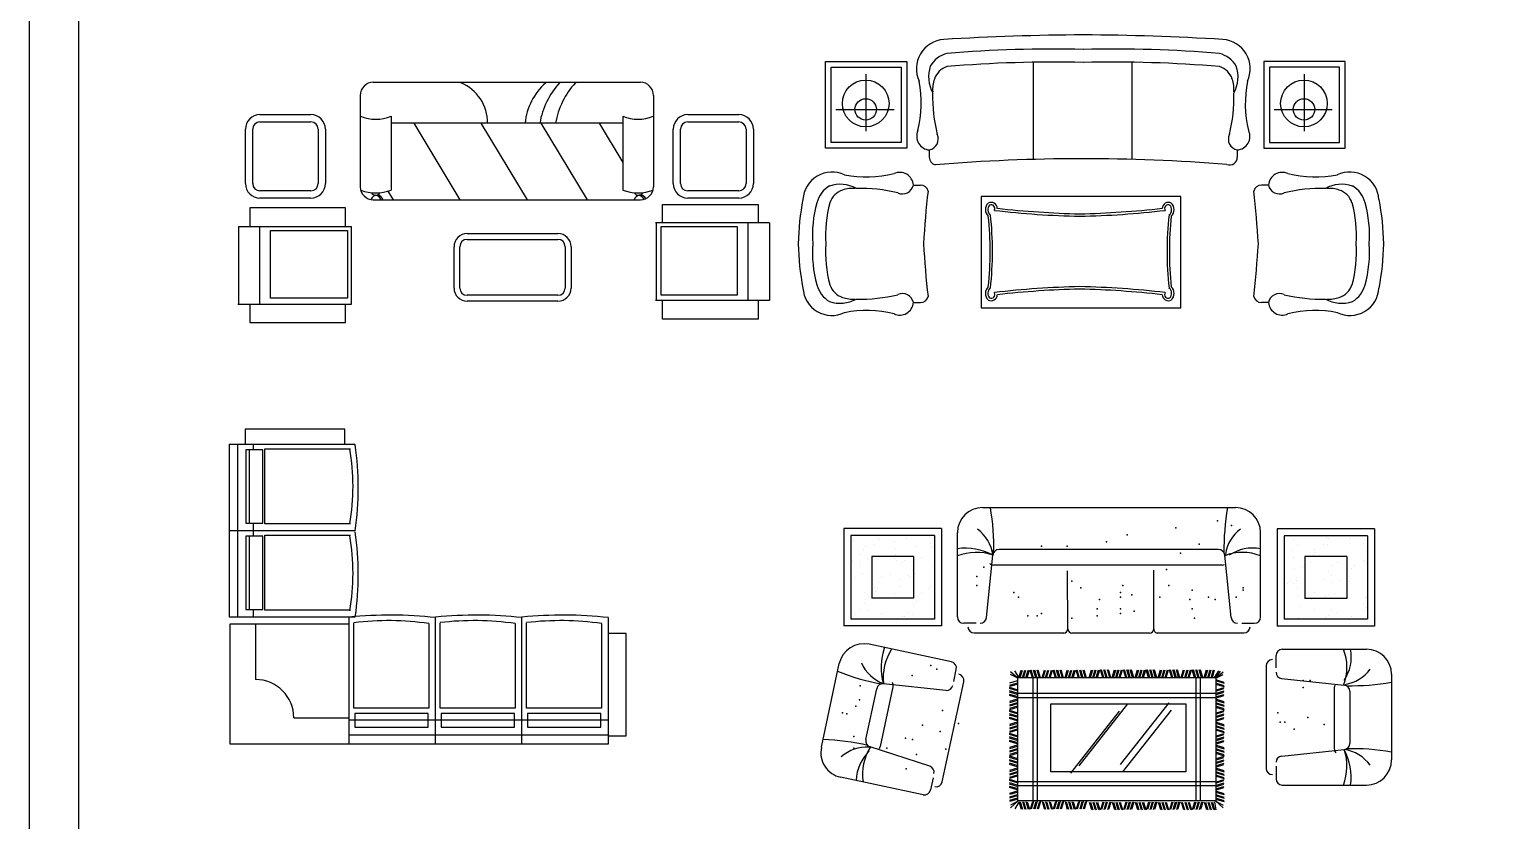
# Model space of a CAD drawing. Header units: inches. Extents: x 4.9 to 47.4, y 12.3 to 37.1.
# Drawn here: x 4.94 to 15.08, y 22.37 to 27.82 of the extents above; entities that cross this region are included whole.
import ezdxf

# ---------------------------------------------------------------- set-up
doc = ezdxf.new("R2010")
doc.units = ezdxf.units.IN
doc.header["$MEASUREMENT"] = 0
for name, color, linetype in [('02', 2, 'Continuous'), ('4', 4, 'Continuous'), ('kadrbm', 4, 'Continuous')]:
    doc.layers.add(name, color=color, linetype=linetype)

# ---------------------------------------------------------------- blocks, each defined once
blk = doc.blocks.new('kadrbm')
at = {"layer": 'kadrbm', "color": 4}
blk.add_lwpolyline([(0, 0), (0, 24.797), (21, 24.797), (21, 0), (0, 0)], close=True, dxfattribs=at)
blk.add_lwpolyline([(20.663, 0.326), (20.663, 24.46), (0.337, 24.46), (0.337, 0.326), (20.663, 0.326)], dxfattribs=at)

msp = doc.modelspace()

# ---------------------------------------------------------------- linework, layer by layer
at = {"layer": '02'}
for p, q in [((11.856, 27.592), (11.856, 26.923)), ((12.537, 27.592), (12.537, 26.923)), ((10.465, 27.038), (10.465, 27.559)), ((10.465, 27.559), (10.947, 27.559)), ((10.705, 27.509), (10.705, 27.118)), ((10.947, 27.559), (10.947, 27.038)), ((13.966, 27.559), (13.484, 27.559)), ((13.484, 27.559), (13.484, 27.038)), ((13.724, 27.509), (13.724, 27.118)), ((13.966, 27.038), (13.966, 27.559)), ((6.53, 27.181), (6.881, 27.181)), ((7.433, 27.22), (7.433, 26.711)), ((9.029, 27.22), (9.029, 26.711)), ((9.477, 27.181), (9.829, 27.181)), ((10.497, 27.266), (10.898, 27.266)), ((13.516, 27.266), (13.917, 27.266)), ((6.48, 26.756), (6.48, 27.131)), ((6.931, 27.131), (6.931, 26.756)), ((7.433, 27.174), (9.029, 27.174)), ((7.589, 27.172), (7.908, 26.643)), ((8.051, 27.172), (8.37, 26.643)), ((8.465, 27.172), (8.784, 26.643)), ((8.866, 27.172), (9.029, 26.902)), ((9.427, 26.756), (9.427, 27.131)), ((9.879, 27.131), (9.879, 26.756)), ((10.947, 27.038), (10.465, 27.038)), ((11.141, 26.987), (11.141, 26.938)), ((13.263, 26.987), (13.263, 26.938)), ((13.484, 27.038), (13.966, 27.038)), ((6.881, 26.706), (6.53, 26.706)), ((7.41, 26.703), (7.447, 26.643)), ((9.829, 26.706), (9.477, 26.706)), ((11.032, 26.746), (11.081, 26.746)), ((13.478, 26.746), (13.429, 26.746)), ((9.894, 25.949), (9.894, 26.485)), ((6.528, 25.925), (6.528, 26.461)), ((6.603, 25.967), (6.603, 26.433)), ((6.603, 26.433), (7.132, 26.433)), ((7.132, 26.433), (7.132, 25.967)), ((7.957, 26.371), (8.583, 26.371)), ((9.291, 26.457), (9.291, 25.99)), ((9.82, 26.457), (9.291, 26.457)), ((9.82, 25.99), (9.82, 26.457)), ((7.907, 26.036), (7.907, 26.321)), ((8.633, 26.321), (8.633, 26.036)), ((7.132, 25.967), (6.603, 25.967)), ((8.583, 25.986), (7.957, 25.986)), ((9.291, 25.99), (9.82, 25.99)), ((11.032, 25.936), (11.081, 25.936)), ((13.478, 25.936), (13.429, 25.936)), ((6.429, 25.063), (6.429, 24.959)), ((7.114, 25.063), (6.429, 25.063)), ((7.114, 24.959), (7.114, 25.063)), ((6.377, 23.769), (6.377, 24.959)), ((6.483, 24.959), (6.483, 24.921)), ((6.55, 24.921), (6.432, 24.921)), ((6.432, 24.921), (6.432, 24.415)), ((6.459, 24.415), (6.459, 24.92)), ((6.55, 24.415), (6.55, 24.921)), ((6.564, 24.41), (6.564, 24.928)), ((6.564, 24.928), (7.153, 24.928)), ((6.319, 24.364), (7.185, 24.364)), ((6.432, 24.415), (6.55, 24.415)), ((6.483, 24.415), (6.483, 24.326)), ((7.153, 24.41), (6.564, 24.41)), ((13.423, 23.769), (13.423, 24.35)), ((6.55, 24.326), (6.432, 24.326)), ((6.432, 24.326), (6.432, 23.82)), ((6.459, 23.82), (6.459, 24.324)), ((6.55, 23.82), (6.55, 24.326)), ((6.564, 23.815), (6.564, 24.333)), ((6.564, 24.333), (7.153, 24.333)), ((10.601, 24.331), (10.601, 23.755)), ((11.177, 24.331), (10.601, 24.331)), ((10.616, 24.299), (10.616, 24.299)), ((10.646, 24.33), (10.646, 24.33)), ((10.702, 24.253), (10.702, 24.253)), ((10.761, 24.269), (10.761, 24.269)), ((10.787, 24.309), (10.787, 24.309)), ((10.801, 24.305), (10.801, 24.305)), ((10.9, 24.288), (10.9, 24.288)), ((10.986, 24.311), (10.986, 24.311)), ((11.054, 24.257), (11.054, 24.257)), ((11.144, 24.326), (11.144, 24.326)), ((11.149, 24.278), (11.149, 24.278)), ((11.154, 24.248), (11.154, 24.248)), ((11.171, 24.317), (11.171, 24.317)), ((11.177, 24.331), (11.177, 23.755)), ((13.585, 24.329), (13.585, 23.753)), ((14.161, 24.329), (13.585, 24.329)), ((13.648, 24.302), (13.648, 24.302)), ((13.675, 24.266), (13.675, 24.266)), ((13.86, 24.272), (13.86, 24.272)), ((13.879, 24.316), (13.879, 24.316)), ((13.886, 24.266), (13.886, 24.266)), ((13.892, 24.309), (13.892, 24.309)), ((14.035, 24.312), (14.035, 24.312)), ((14.045, 24.278), (14.045, 24.278)), ((14.133, 24.277), (14.133, 24.277)), ((14.161, 24.329), (14.161, 23.753)), ((10.609, 24.152), (10.609, 24.152)), ((10.663, 24.199), (10.663, 24.199)), ((10.67, 24.149), (10.67, 24.149)), ((10.686, 24.236), (10.686, 24.236)), ((10.715, 24.169), (10.715, 24.169)), ((10.745, 24.187), (10.745, 23.899)), ((11.033, 24.187), (10.745, 24.187)), ((10.9, 24.175), (10.9, 24.175)), ((10.907, 24.238), (10.907, 24.238)), ((10.909, 24.201), (10.909, 24.201)), ((10.917, 24.16), (10.917, 24.16)), ((10.95, 24.144), (10.95, 24.144)), ((10.967, 24.161), (10.967, 24.161)), ((11.033, 24.187), (11.033, 23.899)), ((11.085, 24.181), (11.085, 24.181)), ((13.642, 24.228), (13.642, 24.228)), ((13.649, 24.178), (13.649, 24.178)), ((13.729, 24.185), (13.729, 23.897)), ((14.017, 24.185), (13.729, 24.185)), ((13.77, 24.142), (13.77, 24.142)), ((13.788, 24.196), (13.788, 24.196)), ((13.795, 24.234), (13.795, 24.234)), ((13.804, 24.214), (13.804, 24.214)), ((13.896, 24.188), (13.896, 24.188)), ((13.955, 24.148), (13.955, 24.148)), ((14.017, 24.185), (14.017, 23.897)), ((14.129, 24.158), (14.129, 24.158)), ((14.14, 24.154), (14.14, 24.154)), ((14.15, 24.146), (14.15, 24.146)), ((14.155, 24.199), (14.155, 24.199)), ((14.156, 24.218), (14.156, 24.218)), ((10.625, 24.039), (10.625, 24.039)), ((10.668, 24.123), (10.668, 24.123)), ((10.68, 24.071), (10.68, 24.071)), ((10.81, 24.046), (10.81, 24.046)), ((10.874, 24.06), (10.874, 24.06)), ((10.995, 24.052), (10.995, 24.052)), ((11.002, 24.047), (11.002, 24.047)), ((11.028, 24.088), (11.028, 24.088)), ((11.171, 24.118), (11.171, 24.118)), ((13.659, 24.1), (13.659, 24.1)), ((13.674, 24.044), (13.674, 24.044)), ((13.711, 24.113), (13.711, 24.113)), ((13.888, 24.081), (13.888, 24.081)), ((13.913, 24.058), (13.913, 24.058)), ((13.914, 24.121), (13.914, 24.121)), ((14.053, 24.104), (14.053, 24.104)), ((14.069, 24.122), (14.069, 24.122)), ((14.157, 24.096), (14.157, 24.096)), ((10.697, 23.941), (10.697, 23.941)), ((10.762, 23.97), (10.762, 23.97)), ((10.77, 23.947), (10.77, 23.947)), ((10.786, 23.965), (10.786, 23.965)), ((10.788, 24.01), (10.788, 24.01)), ((10.934, 24.029), (10.934, 24.029)), ((10.941, 23.979), (10.941, 23.979)), ((11.084, 23.936), (11.084, 23.936)), ((11.138, 23.968), (11.138, 23.968)), ((11.15, 23.979), (11.15, 23.979)), ((13.608, 23.999), (13.608, 23.999)), ((13.624, 24.017), (13.624, 24.017)), ((13.648, 24.003), (13.648, 24.003)), ((13.674, 24.02), (13.674, 24.02)), ((13.676, 23.969), (13.676, 23.969)), ((13.796, 23.935), (13.796, 23.935)), ((13.859, 24.027), (13.859, 24.027)), ((13.92, 24.008), (13.92, 24.008)), ((13.976, 24.021), (13.976, 24.021)), ((14.036, 24.013), (14.036, 24.013)), ((14.044, 24.033), (14.044, 24.033)), ((10.693, 23.863), (10.693, 23.863)), ((10.704, 23.891), (10.704, 23.891)), ((10.714, 23.924), (10.714, 23.924)), ((11.033, 23.899), (10.745, 23.899)), ((10.899, 23.93), (10.899, 23.93)), ((10.909, 23.902), (10.909, 23.902)), ((10.951, 23.901), (10.951, 23.901)), ((11.035, 23.855), (11.035, 23.855)), ((11.051, 23.873), (11.051, 23.873)), ((13.588, 23.885), (13.588, 23.885)), ((13.683, 23.919), (13.683, 23.919)), ((13.693, 23.841), (13.693, 23.841)), ((14.017, 23.897), (13.729, 23.897)), ((13.773, 23.891), (13.773, 23.891)), ((13.872, 23.908), (13.872, 23.908)), ((13.888, 23.925), (13.888, 23.925)), ((13.93, 23.93), (13.93, 23.93)), ((13.958, 23.897), (13.958, 23.897)), ((14.129, 23.86), (14.129, 23.86)), ((14.143, 23.903), (14.143, 23.903)), ((14.153, 23.834), (14.153, 23.834)), ((14.155, 23.9), (14.155, 23.9)), ((6.432, 23.82), (6.55, 23.82)), ((6.483, 23.82), (6.483, 23.769)), ((7.153, 23.815), (6.564, 23.815)), ((7.74, 22.896), (7.74, 23.768)), ((8.335, 22.896), (8.335, 23.764)), ((11.177, 23.755), (10.601, 23.755)), ((10.606, 23.768), (10.606, 23.768)), ((10.629, 23.788), (10.629, 23.788)), ((10.669, 23.824), (10.669, 23.824)), ((10.714, 23.813), (10.714, 23.813)), ((10.814, 23.794), (10.814, 23.794)), ((10.958, 23.772), (10.958, 23.772)), ((10.968, 23.771), (10.968, 23.771)), ((10.999, 23.8), (10.999, 23.8)), ((11.028, 23.789), (11.028, 23.789)), ((14.161, 23.753), (13.585, 23.753)), ((13.683, 23.761), (13.683, 23.761)), ((13.796, 23.824), (13.796, 23.824)), ((13.868, 23.767), (13.868, 23.767)), ((13.889, 23.782), (13.889, 23.782)), ((13.915, 23.822), (13.915, 23.822)), ((13.947, 23.799), (13.947, 23.799)), ((14.053, 23.773), (14.053, 23.773)), ((14.137, 23.816), (14.137, 23.816)), ((6.5, 23.719), (6.5, 23.338)), ((7.176, 23.141), (7.176, 23.729)), ((7.694, 23.724), (7.694, 23.141)), ((7.771, 23.141), (7.771, 23.729)), ((8.289, 23.723), (8.289, 23.141)), ((8.366, 23.141), (8.366, 23.729)), ((8.884, 23.723), (8.884, 23.141)), ((9.053, 23.655), (8.931, 23.655)), ((9.053, 22.949), (9.053, 23.655)), ((11.746, 23.328), (11.693, 23.313)), ((11.75, 23.347), (11.701, 23.392)), ((11.75, 23.347), (11.701, 23.373)), ((11.757, 23.354), (11.73, 23.399)), ((13.117, 23.349), (11.751, 23.349)), ((11.751, 22.503), (11.751, 23.349)), ((11.759, 23.349), (11.775, 23.402)), ((11.767, 23.35), (11.783, 23.403)), ((11.783, 23.349), (11.799, 23.402)), ((11.791, 23.35), (11.807, 23.403)), ((11.807, 23.349), (11.823, 23.402)), ((11.815, 23.35), (11.831, 23.403)), ((11.852, 23.35), (11.836, 23.403)), ((11.86, 23.349), (11.844, 23.402)), ((11.857, 22.503), (11.857, 23.349)), ((11.876, 23.35), (11.86, 23.403)), ((11.884, 23.349), (11.868, 23.402)), ((11.9, 23.35), (11.884, 23.403)), ((11.886, 22.503), (11.886, 23.349)), ((11.908, 23.349), (11.892, 23.402)), ((11.918, 23.349), (11.934, 23.402)), ((11.925, 23.35), (11.941, 23.403)), ((11.942, 23.349), (11.958, 23.402)), ((11.949, 23.35), (11.965, 23.403)), ((11.966, 23.349), (11.982, 23.402)), ((11.973, 23.35), (11.989, 23.403)), ((12.01, 23.35), (11.994, 23.403)), ((12.018, 23.349), (12.002, 23.402)), ((12.034, 23.35), (12.018, 23.403)), ((12.042, 23.349), (12.026, 23.402)), ((12.058, 23.35), (12.042, 23.403)), ((12.066, 23.349), (12.05, 23.402)), ((12.076, 23.349), (12.092, 23.402)), ((12.084, 23.35), (12.1, 23.403)), ((12.1, 23.349), (12.116, 23.402)), ((12.108, 23.35), (12.124, 23.403)), ((12.124, 23.349), (12.14, 23.402)), ((12.132, 23.35), (12.148, 23.403)), ((12.169, 23.35), (12.153, 23.403)), ((12.176, 23.349), (12.16, 23.402)), ((12.193, 23.35), (12.177, 23.403)), ((12.2, 23.349), (12.184, 23.402)), ((12.217, 23.35), (12.201, 23.403)), ((12.224, 23.349), (12.208, 23.402)), ((12.243, 23.352), (12.259, 23.405)), ((12.251, 23.353), (12.267, 23.406)), ((12.267, 23.352), (12.283, 23.405)), ((12.275, 23.353), (12.291, 23.406)), ((12.291, 23.352), (12.307, 23.405)), ((12.299, 23.353), (12.315, 23.406)), ((12.336, 23.353), (12.32, 23.406)), ((12.343, 23.352), (12.327, 23.405)), ((12.36, 23.353), (12.344, 23.406)), ((12.367, 23.352), (12.351, 23.405)), ((12.384, 23.353), (12.368, 23.406)), ((12.391, 23.352), (12.375, 23.405)), ((12.401, 23.352), (12.417, 23.405)), ((12.409, 23.353), (12.425, 23.406)), ((12.425, 23.352), (12.441, 23.405)), ((12.433, 23.353), (12.449, 23.406)), ((12.449, 23.352), (12.465, 23.405)), ((12.457, 23.353), (12.473, 23.406)), ((12.494, 23.353), (12.478, 23.406)), ((12.502, 23.352), (12.486, 23.405)), ((12.518, 23.353), (12.502, 23.406)), ((12.526, 23.352), (12.51, 23.405)), ((12.542, 23.353), (12.526, 23.406)), ((12.55, 23.352), (12.534, 23.405)), ((12.56, 23.352), (12.576, 23.405)), ((12.568, 23.353), (12.584, 23.406)), ((12.584, 23.352), (12.6, 23.405)), ((12.592, 23.353), (12.608, 23.406)), ((12.608, 23.352), (12.624, 23.405)), ((12.616, 23.353), (12.632, 23.406)), ((12.652, 23.353), (12.636, 23.406)), ((12.66, 23.352), (12.644, 23.405)), ((12.676, 23.353), (12.66, 23.406)), ((12.684, 23.352), (12.668, 23.405)), ((12.7, 23.353), (12.684, 23.406)), ((12.708, 23.352), (12.692, 23.405)), ((12.718, 23.352), (12.734, 23.405)), ((12.726, 23.353), (12.742, 23.406)), ((12.742, 23.352), (12.758, 23.405)), ((12.75, 23.353), (12.766, 23.406)), ((12.766, 23.352), (12.782, 23.405)), ((12.774, 23.353), (12.79, 23.406)), ((12.811, 23.353), (12.795, 23.406)), ((12.819, 23.352), (12.803, 23.405)), ((12.835, 23.353), (12.819, 23.406)), ((12.843, 23.352), (12.827, 23.405)), ((12.859, 23.353), (12.843, 23.406)), ((12.867, 23.352), (12.851, 23.405)), ((12.877, 23.352), (12.893, 23.405)), ((12.884, 23.353), (12.9, 23.406)), ((12.901, 23.352), (12.917, 23.405)), ((12.908, 23.353), (12.924, 23.406)), ((12.925, 23.352), (12.941, 23.405)), ((12.932, 23.353), (12.948, 23.406)), ((12.969, 23.353), (12.953, 23.406)), ((12.977, 23.352), (12.961, 23.405)), ((12.993, 23.353), (12.977, 23.406)), ((12.98, 22.503), (12.98, 23.349)), ((13.001, 23.352), (12.985, 23.405)), ((13.017, 23.353), (13.001, 23.406)), ((13.025, 23.352), (13.009, 23.405)), ((13.009, 22.503), (13.009, 23.349)), ((13.035, 23.352), (13.051, 23.405)), ((13.043, 23.353), (13.059, 23.406)), ((13.059, 23.352), (13.075, 23.405)), ((13.067, 23.353), (13.083, 23.406)), ((13.083, 23.352), (13.099, 23.405)), ((13.091, 23.353), (13.107, 23.406)), ((13.109, 23.354), (13.135, 23.399)), ((13.145, 23.396), (13.114, 23.351)), ((13.116, 23.347), (13.165, 23.392)), ((13.116, 23.347), (13.165, 23.373)), ((13.118, 22.503), (13.118, 23.349)), ((13.119, 23.336), (13.171, 23.32)), ((13.12, 23.328), (13.173, 23.313)), ((10.804, 22.877), (10.892, 23.288)), ((11.746, 23.304), (11.693, 23.289)), ((11.746, 23.268), (11.693, 23.284)), ((11.746, 23.244), (11.693, 23.26)), ((11.746, 23.22), (11.693, 23.236)), ((11.747, 23.312), (11.694, 23.296)), ((11.747, 23.26), (11.694, 23.276)), ((11.747, 23.236), (11.694, 23.252)), ((11.747, 23.212), (11.694, 23.228)), ((13.118, 23.242), (11.751, 23.242)), ((13.119, 23.312), (13.171, 23.296)), ((13.119, 23.26), (13.171, 23.276)), ((13.119, 23.236), (13.171, 23.252)), ((13.119, 23.212), (13.171, 23.228)), ((13.12, 23.304), (13.173, 23.289)), ((13.12, 23.268), (13.173, 23.284)), ((13.12, 23.244), (13.173, 23.26)), ((13.12, 23.22), (13.173, 23.236)), ((13.93, 23.283), (13.93, 22.862)), ((7.694, 23.141), (7.176, 23.141)), ((8.289, 23.141), (7.771, 23.141)), ((8.884, 23.141), (8.366, 23.141)), ((11.746, 23.194), (11.693, 23.178)), ((11.746, 23.17), (11.693, 23.154)), ((11.746, 23.146), (11.693, 23.13)), ((11.746, 23.109), (11.693, 23.125)), ((11.747, 23.202), (11.694, 23.186)), ((11.747, 23.178), (11.694, 23.162)), ((11.747, 23.154), (11.694, 23.138)), ((13.118, 23.213), (11.751, 23.213)), ((12.507, 23.17), (12.172, 22.743)), ((12.792, 23.178), (12.457, 22.752)), ((12.808, 23.128), (12.473, 22.702)), ((13.119, 23.202), (13.171, 23.186)), ((13.119, 23.178), (13.171, 23.162)), ((13.119, 23.154), (13.171, 23.138)), ((13.12, 23.194), (13.173, 23.178)), ((13.12, 23.17), (13.173, 23.154)), ((13.12, 23.146), (13.173, 23.13)), ((13.12, 23.109), (13.173, 23.125)), ((6.763, 23.075), (7.144, 23.075)), ((8.931, 23.058), (7.144, 23.058)), ((7.689, 23.103), (7.183, 23.103)), ((7.183, 23.103), (7.183, 23.009)), ((7.689, 23.009), (7.689, 23.103)), ((8.284, 23.103), (7.778, 23.103)), ((7.778, 23.103), (7.778, 23.009)), ((8.284, 23.009), (8.284, 23.103)), ((8.879, 23.103), (8.373, 23.103)), ((8.373, 23.103), (8.373, 23.009)), ((8.879, 23.009), (8.879, 23.103)), ((11.746, 23.085), (11.693, 23.101)), ((11.746, 23.061), (11.693, 23.077)), ((11.746, 23.036), (11.693, 23.02)), ((11.747, 23.102), (11.694, 23.117)), ((11.747, 23.078), (11.694, 23.093)), ((11.747, 23.054), (11.694, 23.069)), ((11.747, 23.044), (11.694, 23.028)), ((12.448, 23.12), (12.113, 22.693)), ((13.119, 23.102), (13.171, 23.117)), ((13.119, 23.078), (13.171, 23.093)), ((13.119, 23.054), (13.171, 23.069)), ((13.119, 23.044), (13.171, 23.028)), ((13.12, 23.085), (13.173, 23.101)), ((13.12, 23.061), (13.173, 23.077)), ((13.12, 23.036), (13.173, 23.02)), ((8.931, 22.954), (7.144, 22.954)), ((7.183, 23.009), (7.689, 23.009)), ((7.778, 23.009), (8.284, 23.009)), ((8.373, 23.009), (8.879, 23.009)), ((8.931, 22.949), (9.053, 22.949)), ((11.746, 23.012), (11.693, 22.996)), ((11.746, 22.988), (11.693, 22.972)), ((11.746, 22.951), (11.693, 22.967)), ((11.746, 22.927), (11.693, 22.943)), ((11.747, 23.02), (11.694, 23.004)), ((11.747, 22.996), (11.694, 22.98)), ((11.747, 22.943), (11.694, 22.959)), ((11.747, 22.919), (11.694, 22.935)), ((13.119, 23.02), (13.171, 23.004)), ((13.119, 22.996), (13.171, 22.98)), ((13.119, 22.943), (13.171, 22.959)), ((13.119, 22.919), (13.171, 22.935)), ((13.12, 23.012), (13.173, 22.996)), ((13.12, 22.988), (13.173, 22.972)), ((13.12, 22.951), (13.173, 22.967)), ((13.12, 22.927), (13.173, 22.943)), ((11.746, 22.903), (11.693, 22.919)), ((11.746, 22.877), (11.693, 22.861)), ((11.746, 22.853), (11.693, 22.837)), ((11.746, 22.829), (11.693, 22.813)), ((11.747, 22.895), (11.694, 22.911)), ((11.747, 22.885), (11.694, 22.869)), ((11.747, 22.861), (11.694, 22.845)), ((11.747, 22.837), (11.694, 22.821)), ((13.119, 22.895), (13.171, 22.911)), ((13.119, 22.885), (13.171, 22.869)), ((13.119, 22.861), (13.171, 22.845)), ((13.119, 22.837), (13.171, 22.821)), ((13.12, 22.903), (13.173, 22.919)), ((13.12, 22.877), (13.173, 22.861)), ((13.12, 22.853), (13.173, 22.837)), ((13.12, 22.829), (13.173, 22.813)), ((11.746, 22.793), (11.693, 22.809)), ((11.746, 22.769), (11.693, 22.785)), ((11.746, 22.745), (11.693, 22.761)), ((11.746, 22.719), (11.693, 22.703)), ((11.747, 22.785), (11.694, 22.801)), ((11.747, 22.761), (11.694, 22.777)), ((11.747, 22.737), (11.694, 22.753)), ((11.747, 22.727), (11.694, 22.711)), ((13.119, 22.785), (13.171, 22.801)), ((13.119, 22.761), (13.171, 22.777)), ((13.119, 22.737), (13.171, 22.753)), ((13.119, 22.727), (13.171, 22.711)), ((13.12, 22.793), (13.173, 22.809)), ((13.12, 22.769), (13.173, 22.785)), ((13.12, 22.745), (13.173, 22.761)), ((13.12, 22.719), (13.173, 22.703)), ((11.746, 22.695), (11.693, 22.679)), ((11.746, 22.671), (11.693, 22.655)), ((11.746, 22.634), (11.693, 22.65)), ((11.746, 22.61), (11.693, 22.626)), ((11.747, 22.703), (11.694, 22.687)), ((11.747, 22.679), (11.694, 22.663)), ((11.747, 22.626), (11.694, 22.642)), ((11.747, 22.602), (11.694, 22.618)), ((13.118, 22.633), (11.751, 22.633)), ((13.119, 22.703), (13.171, 22.687)), ((13.119, 22.679), (13.171, 22.663)), ((13.119, 22.626), (13.171, 22.642)), ((13.119, 22.602), (13.171, 22.618)), ((13.12, 22.695), (13.173, 22.679)), ((13.12, 22.671), (13.173, 22.655)), ((13.12, 22.634), (13.173, 22.65)), ((13.12, 22.61), (13.173, 22.626)), ((11.746, 22.586), (11.693, 22.602)), ((11.746, 22.56), (11.693, 22.545)), ((11.746, 22.536), (11.693, 22.521)), ((11.747, 22.578), (11.694, 22.594)), ((11.747, 22.568), (11.694, 22.552)), ((11.747, 22.544), (11.694, 22.528)), ((11.747, 22.52), (11.694, 22.504)), ((13.118, 22.605), (11.751, 22.605)), ((13.119, 22.578), (13.171, 22.594)), ((13.119, 22.568), (13.171, 22.552)), ((13.119, 22.544), (13.171, 22.528)), ((13.119, 22.52), (13.171, 22.504)), ((13.12, 22.586), (13.173, 22.602)), ((13.12, 22.56), (13.173, 22.545)), ((13.12, 22.536), (13.173, 22.521)), ((11.746, 22.512), (11.693, 22.497)), ((11.75, 22.499), (11.701, 22.473)), ((11.75, 22.499), (11.701, 22.454)), ((11.757, 22.493), (11.73, 22.447)), ((13.117, 22.503), (11.751, 22.503)), ((11.759, 22.497), (11.775, 22.445)), ((11.767, 22.496), (11.783, 22.444)), ((11.783, 22.497), (11.799, 22.445)), ((11.791, 22.496), (11.807, 22.444)), ((11.807, 22.497), (11.823, 22.445)), ((11.815, 22.496), (11.831, 22.444)), ((11.852, 22.496), (11.836, 22.444)), ((11.86, 22.497), (11.844, 22.445)), ((11.876, 22.496), (11.86, 22.444)), ((11.884, 22.497), (11.868, 22.445)), ((11.9, 22.496), (11.884, 22.444)), ((11.908, 22.497), (11.892, 22.445)), ((11.918, 22.497), (11.934, 22.445)), ((11.925, 22.496), (11.941, 22.444)), ((11.942, 22.497), (11.958, 22.445)), ((11.949, 22.496), (11.965, 22.444)), ((11.966, 22.497), (11.982, 22.445)), ((11.973, 22.496), (11.989, 22.444)), ((12.01, 22.496), (11.994, 22.444)), ((12.018, 22.497), (12.002, 22.445)), ((12.034, 22.496), (12.018, 22.444)), ((12.042, 22.497), (12.026, 22.445)), ((12.058, 22.496), (12.042, 22.444)), ((12.066, 22.497), (12.05, 22.445)), ((12.076, 22.497), (12.092, 22.445)), ((12.084, 22.496), (12.1, 22.444)), ((12.1, 22.497), (12.116, 22.445)), ((12.108, 22.496), (12.124, 22.444)), ((12.124, 22.497), (12.14, 22.445)), ((12.132, 22.496), (12.148, 22.444)), ((12.169, 22.496), (12.153, 22.444)), ((12.176, 22.497), (12.16, 22.445)), ((12.193, 22.496), (12.177, 22.444)), ((12.2, 22.497), (12.184, 22.445)), ((12.217, 22.496), (12.201, 22.444)), ((12.224, 22.497), (12.208, 22.445)), ((12.243, 22.494), (12.259, 22.442)), ((12.251, 22.493), (12.267, 22.441)), ((12.267, 22.494), (12.283, 22.442)), ((12.275, 22.493), (12.291, 22.441)), ((12.291, 22.494), (12.307, 22.442)), ((12.299, 22.493), (12.315, 22.441)), ((12.336, 22.493), (12.32, 22.441)), ((12.343, 22.494), (12.327, 22.442)), ((12.36, 22.493), (12.344, 22.441)), ((12.367, 22.494), (12.351, 22.442)), ((12.384, 22.493), (12.368, 22.441)), ((12.391, 22.494), (12.375, 22.442)), ((12.401, 22.494), (12.417, 22.442)), ((12.409, 22.493), (12.425, 22.441)), ((12.425, 22.494), (12.441, 22.442)), ((12.433, 22.493), (12.449, 22.441)), ((12.449, 22.494), (12.465, 22.442)), ((12.457, 22.493), (12.473, 22.441)), ((12.494, 22.493), (12.478, 22.441)), ((12.502, 22.494), (12.486, 22.442)), ((12.518, 22.493), (12.502, 22.441)), ((12.526, 22.494), (12.51, 22.442)), ((12.542, 22.493), (12.526, 22.441)), ((12.55, 22.494), (12.534, 22.442)), ((12.56, 22.494), (12.576, 22.442)), ((12.568, 22.493), (12.584, 22.441)), ((12.584, 22.494), (12.6, 22.442)), ((12.592, 22.493), (12.608, 22.441)), ((12.608, 22.494), (12.624, 22.442)), ((12.616, 22.493), (12.632, 22.441)), ((12.652, 22.493), (12.636, 22.441)), ((12.66, 22.494), (12.644, 22.442)), ((12.676, 22.493), (12.66, 22.441)), ((12.684, 22.494), (12.668, 22.442)), ((12.7, 22.493), (12.684, 22.441)), ((12.708, 22.494), (12.692, 22.442)), ((12.718, 22.494), (12.734, 22.442)), ((12.726, 22.493), (12.742, 22.441)), ((12.742, 22.494), (12.758, 22.442)), ((12.75, 22.493), (12.766, 22.441)), ((12.766, 22.494), (12.782, 22.442)), ((12.774, 22.493), (12.79, 22.441)), ((12.811, 22.493), (12.795, 22.441)), ((12.819, 22.494), (12.803, 22.442)), ((12.835, 22.493), (12.819, 22.441)), ((12.843, 22.494), (12.827, 22.442)), ((12.859, 22.493), (12.843, 22.441)), ((12.867, 22.494), (12.851, 22.442)), ((12.877, 22.494), (12.893, 22.442)), ((12.884, 22.493), (12.9, 22.441)), ((12.901, 22.494), (12.917, 22.442)), ((12.908, 22.493), (12.924, 22.441)), ((12.925, 22.494), (12.941, 22.442)), ((12.932, 22.493), (12.948, 22.441)), ((12.969, 22.493), (12.953, 22.441)), ((12.977, 22.494), (12.961, 22.442)), ((12.993, 22.493), (12.977, 22.441)), ((13.001, 22.494), (12.985, 22.442)), ((13.017, 22.493), (13.001, 22.441)), ((13.025, 22.494), (13.009, 22.442)), ((13.035, 22.494), (13.051, 22.442)), ((13.043, 22.493), (13.059, 22.441)), ((13.059, 22.494), (13.075, 22.442)), ((13.067, 22.493), (13.083, 22.441)), ((13.083, 22.494), (13.099, 22.442)), ((13.091, 22.493), (13.107, 22.441)), ((13.106, 22.496), (13.114, 22.441)), ((13.116, 22.499), (13.165, 22.473)), ((13.116, 22.499), (13.165, 22.454)), ((13.12, 22.512), (13.173, 22.497))]:
    msp.add_line(p, q, dxfattribs=at)
for centre, radius in [((10.703, 27.308), 0.161), ((13.722, 27.308), 0.161), ((10.703, 27.267), 0.074), ((13.722, 27.267), 0.074)]:
    msp.add_circle(centre, radius, dxfattribs=at)
for centre, radius, start, end in [((12.003, 18.549), 9.044, 88.7423, 94.6952), ((12.401, 18.549), 9.044, 85.3048, 91.2577), ((11.307, 27.432), 0.138, 108.4432, 161.5217), ((13.097, 27.432), 0.138, 18.4783, 71.5568), ((7.798, 27.174), 0.3, 359.6985, 67.1085), ((8.783, 27.129), 0.429, 131.4806, 174.2112), ((8.988, 27.085), 0.537, 137.2203, 170.7093), ((9.097, 27.085), 0.537, 137.2203, 170.7093), ((11.394, 27.402), 0.23, 161.2833, 183.3042), ((13.01, 27.402), 0.23, 356.6958, 18.7167), ((6.53, 27.131), 0.05, 90, 180), ((6.881, 27.131), 0.05, 0, 90), ((7.328, 27.479), 0.28, 247.9276, 292.0724), ((9.134, 27.479), 0.28, 247.9276, 292.0724), ((9.477, 27.131), 0.05, 90, 180), ((9.829, 27.131), 0.05, 0, 90), ((11.195, 26.938), 0.0539, 180, 256.5271), ((12.196, 14.537), 12.39, 85.3915, 94.6932), ((13.209, 26.938), 0.0539, 250.8958, 0), ((6.53, 26.756), 0.05, 180, 270), ((6.881, 26.756), 0.05, 270, 0), ((7.328, 26.971), 0.28, 248.1902, 292.0724), ((7.336, 26.632), 0.0438, 15.9106, 156.8566), ((7.327, 26.709), 0.0337, 208.1528, 331.8472), ((7.316, 26.626), 0.0508, 20.5219, 75.0113), ((9.134, 26.971), 0.28, 247.9276, 292.0724), ((9.149, 26.632), 0.0438, 26.9817, 164.2828), ((9.139, 26.709), 0.0337, 211.0601, 331.8472), ((9.129, 26.626), 0.0508, 24.423, 75.0113), ((9.477, 26.756), 0.05, 180, 270), ((9.829, 26.756), 0.05, 270, 0), ((10.587, 26.58), 0.138, 108.4783, 161.5568), ((10.617, 26.493), 0.23, 86.6958, 108.7167), ((11.081, 26.692), 0.0539, 13.4729, 90), ((17.312, 25.987), 6.221, 173.3753, 176.7385), ((13.429, 26.692), 0.0539, 90, 166.5271), ((7.197, 25.987), 6.221, 3.2615, 6.6247), ((13.892, 26.493), 0.23, 71.2833, 93.3042), ((13.922, 26.58), 0.138, 18.4432, 71.5217), ((11.26, 26.401), 0.834, 164.5013, 184.1251), ((11.59, 26.576), 0.0626, 133.6436, 226.6497), ((11.59, 26.576), 0.0459, 136.6493, 233.7529), ((11.567, 26.584), 0.0424, 1.548, 118.029), ((11.567, 26.584), 0.0257, 328.8796, 113.148), ((12.313, 32.748), 6.219, 263.3186, 268.7568), ((12.313, 32.748), 6.202, 263.4899, 268.7534), ((12.043, 32.748), 6.202, 271.2466, 276.5101), ((12.043, 32.748), 6.219, 271.2432, 276.6814), ((12.788, 26.584), 0.0424, 61.971, 178.452), ((12.788, 26.584), 0.0257, 66.852, 211.1204), ((12.765, 26.576), 0.0459, 306.2471, 43.3507), ((12.765, 26.576), 0.0626, 313.3503, 46.3564), ((13.25, 26.401), 0.834, 355.8749, 15.4987), ((9.516, 26.303), 2.044, 359.58, 6.4097), ((9.516, 26.303), 2.06, 359.5834, 6.5951), ((14.839, 26.303), 2.06, 173.4049, 180.4166), ((14.839, 26.303), 2.044, 173.5903, 180.42), ((7.957, 26.321), 0.05, 90, 180), ((8.583, 26.321), 0.05, 0, 90), ((11.26, 26.281), 0.834, 175.8749, 195.4987), ((17.312, 26.695), 6.221, 183.2615, 186.6247), ((9.516, 26.273), 2.044, 353.5903, 0.42), ((9.516, 26.273), 2.06, 353.4049, 0.4166), ((14.839, 26.273), 2.06, 179.5834, 186.5951), ((14.839, 26.273), 2.044, 179.58, 186.4097), ((7.197, 26.695), 6.221, 353.3753, 356.7385), ((13.25, 26.281), 0.834, 344.5013, 4.1251), ((7.957, 26.036), 0.05, 180, 270), ((8.583, 26.036), 0.05, 270, 0), ((10.587, 26.102), 0.138, 198.4432, 251.5217), ((10.617, 26.189), 0.23, 251.2833, 273.3042), ((11.081, 25.99), 0.0539, 270, 346.5271), ((11.59, 25.999), 0.0626, 133.3503, 226.3564), ((11.59, 25.999), 0.0459, 126.2471, 223.3507), ((11.567, 25.991), 0.0424, 241.971, 358.452), ((11.567, 25.991), 0.0257, 246.852, 31.1204), ((12.313, 19.828), 6.219, 91.2432, 96.6814), ((12.313, 19.828), 6.202, 91.2466, 96.5101), ((12.043, 19.828), 6.219, 83.3186, 88.7568), ((12.043, 19.828), 6.202, 83.4899, 88.7534), ((12.788, 25.991), 0.0424, 181.548, 298.029), ((12.788, 25.991), 0.0257, 148.8796, 293.148), ((12.765, 25.999), 0.0459, 316.6493, 53.7529), ((12.765, 25.999), 0.0626, 313.6436, 46.6497), ((13.429, 25.99), 0.0539, 193.4729, 270), ((13.892, 26.189), 0.23, 266.6958, 288.7167), ((13.922, 26.102), 0.138, 288.4783, 341.5568), ((5.601, 24.67), 1.57, 350.5454, 9.4546), ((10.201, 24.27), 1.384, 357.5337, 10.518), ((14.792, 24.239), 1.621, 169.9261, 180.9511), ((11.31, 24.155), 0.273, 8.6818, 53.5226), ((13.439, 24.163), 0.261, 125.9792, 171.7674), ((5.601, 24.07), 1.57, 350.5454, 9.4546), ((11.386, 23.82), 0.423, 62.7677, 97.001), ((13.37, 23.95), 0.294, 79.6251, 123.7175), ((11.465, 23.843), 0.371, 71.9932, 110.5541), ((11.586, 24.17), 0.0432, 228.1228, 270), ((13.299, 23.874), 0.34, 68.6602, 111.1464), ((7.413, 21.786), 1.958, 81.7534, 96.9583), ((8.005, 21.786), 1.958, 81.6491, 96.8658), ((8.6, 21.786), 1.958, 81.6466, 96.8658), ((11.233, 23.42), 0.423, 160.9027, 195.136), ((11.194, 23.348), 0.371, 147.3496, 185.9104), ((13.678, 23.423), 0.34, 338.8536, 21.3398), ((13.754, 23.494), 0.294, 326.2825, 10.3749), ((10.922, 23.565), 0.273, 204.3811, 249.2219), ((6.5, 23.075), 0.263, 0, 90), ((11.042, 24.673), 1.384, 247.3857, 260.3699), ((11.751, 23.349), 0.0005, 90, 180), ((13.117, 23.349), 0.0005, 0, 90), ((13.967, 23.563), 0.261, 278.2326, 324.0208), ((10.849, 23.297), 0.0432, 347.9037, 29.7809), ((13.974, 23.283), 0.0432, 158.7129, 180), ((14.042, 24.916), 1.621, 269.0489, 280.0739), ((10.352, 21.304), 1.621, 76.9526, 87.9776), ((10.709, 22.611), 0.261, 86.1362, 131.9244), ((10.932, 22.634), 0.294, 134.1862, 178.2785), ((11.021, 22.687), 0.34, 146.7572, 189.2434), ((10.761, 22.886), 0.0432, 326.6166, 347.9037), ((13.974, 22.862), 0.0432, 180, 221.8772), ((13.647, 22.741), 0.371, 339.4459, 18.0068), ((13.959, 22.586), 0.273, 36.4774, 81.3182), ((13.624, 22.662), 0.423, 352.999, 27.2323), ((14.073, 21.477), 1.384, 79.482, 92.4663), ((11.751, 22.503), 0.0005, 180, 270), ((13.117, 22.503), 0.0005, 270, 0)]:
    msp.add_arc(centre, radius, start, end, dxfattribs=at)
for p in [(12.84, 24.383), (13.127, 24.431), (13.223, 24.399), (11.915, 24.256), (12.091, 24.256), (12.362, 24.287), (12.505, 24.335), (13, 24.272), (12.872, 24.208), (11.469, 24.048), (11.517, 24.112), (12.776, 24.096), (11.469, 23.985), (11.724, 23.937), (12.123, 24.017), (12.186, 23.969), (12.458, 23.937), (12.474, 23.985), (12.792, 23.985), (12.952, 23.953), (13.303, 23.969), (13.303, 23.953), (11.756, 23.905), (12.314, 23.889), (12.458, 23.905), (12.537, 23.921), (12.729, 23.905), (12.936, 23.889), (13.064, 23.905), (13.111, 23.889), (13.255, 23.905), (11.82, 23.778), (11.884, 23.778), (11.915, 23.794), (12.123, 23.762), (12.298, 23.825), (12.298, 23.778), (12.458, 23.825), (12.458, 23.794), (12.553, 23.809), (12.952, 23.825), (12.968, 23.762), (11.151, 23.435), (11.022, 23.365), (11.194, 23.409), (13.717, 23.331), (13.765, 23.331), (10.664, 23.295), (13.717, 23.284), (10.634, 23.155), (10.66, 23.198), (11.231, 23.124), (10.543, 23.109), (10.574, 23.102), (11.095, 23.023), (11.342, 23.035), (13.542, 23.108), (13.558, 23.045), (13.59, 23.045), (13.749, 23.076), (13.861, 23.029), (10.622, 22.945), (10.978, 22.934), (11.025, 22.924), (11.217, 22.981), (13.654, 22.997), (10.621, 22.864), (10.849, 22.864), (11.052, 22.821), (11.256, 22.858), (10.982, 22.722)]:
    msp.add_point(p, dxfattribs=at)
at = {"layer": '4'}
for p, q in [((10.426, 26.999), (10.426, 27.598)), ((10.426, 27.598), (10.986, 27.598)), ((10.986, 27.598), (10.986, 26.999)), ((14.005, 27.598), (13.445, 27.598)), ((13.445, 27.598), (13.445, 26.999)), ((14.005, 26.999), (14.005, 27.598)), ((7.311, 27.454), (9.151, 27.454)), ((7.221, 27.364), (7.221, 26.734)), ((9.241, 27.364), (9.241, 26.734)), ((6.53, 27.231), (6.881, 27.231)), ((9.477, 27.231), (9.829, 27.231)), ((6.43, 26.756), (6.43, 27.131)), ((6.981, 27.131), (6.981, 26.756)), ((9.377, 26.756), (9.377, 27.131)), ((9.929, 27.131), (9.929, 26.756)), ((10.986, 26.999), (10.426, 26.999)), ((13.445, 26.999), (14.005, 26.999)), ((6.461, 26.588), (6.461, 26.461)), ((7.12, 26.588), (6.461, 26.588)), ((6.881, 26.656), (6.53, 26.656)), ((7.12, 26.461), (7.12, 26.588)), ((7.311, 26.644), (9.151, 26.644)), ((9.302, 26.485), (9.302, 26.612)), ((9.302, 26.612), (9.962, 26.612)), ((9.829, 26.656), (9.477, 26.656)), ((9.962, 26.612), (9.962, 26.485)), ((11.499, 26.667), (11.499, 25.9)), ((12.874, 26.667), (11.499, 26.667)), ((12.874, 25.9), (12.874, 26.667)), ((10.04, 26.485), (9.256, 26.485)), ((9.262, 25.949), (9.262, 26.485)), ((10.04, 26.485), (10.04, 25.949)), ((6.382, 26.461), (6.382, 25.925)), ((6.382, 26.461), (7.161, 26.461)), ((7.161, 25.925), (7.161, 26.461)), ((7.957, 26.411), (8.583, 26.411)), ((7.867, 26.036), (7.867, 26.321)), ((8.673, 26.321), (8.673, 26.036)), ((6.377, 25.925), (7.161, 25.925)), ((6.461, 25.925), (6.461, 25.798)), ((7.12, 25.798), (7.12, 25.925)), ((8.583, 25.946), (7.957, 25.946)), ((10.04, 25.949), (9.256, 25.949)), ((9.302, 25.822), (9.302, 25.949)), ((9.962, 25.949), (9.962, 25.822)), ((11.499, 25.9), (12.874, 25.9)), ((6.461, 25.798), (7.12, 25.798)), ((9.962, 25.822), (9.302, 25.822)), ((6.319, 24.959), (6.319, 23.769)), ((6.319, 24.959), (7.185, 24.959)), ((13.25, 24.522), (11.508, 24.522)), ((10.553, 24.379), (10.553, 23.707)), ((11.225, 24.379), (10.553, 24.379)), ((11.225, 24.379), (11.225, 23.707)), ((11.335, 23.769), (11.335, 24.35)), ((13.537, 24.377), (13.537, 23.705)), ((14.209, 24.377), (13.537, 24.377)), ((14.209, 24.377), (14.209, 23.705)), ((11.535, 23.765), (11.579, 24.196)), ((13.133, 24.234), (11.622, 24.234)), ((13.221, 23.765), (13.176, 24.196)), ((13.159, 24.127), (11.586, 24.127)), ((12.096, 23.687), (12.093, 24.088)), ((12.687, 23.687), (12.689, 24.091)), ((6.319, 23.769), (7.185, 23.769)), ((7.144, 22.896), (7.144, 23.767)), ((8.931, 22.896), (8.931, 23.764)), ((7.144, 23.719), (6.323, 23.719)), ((6.323, 23.719), (6.323, 22.896)), ((11.225, 23.707), (10.553, 23.707)), ((11.464, 23.726), (11.378, 23.726)), ((12.067, 23.658), (11.45, 23.658)), ((12.658, 23.658), (12.124, 23.658)), ((13.308, 23.658), (12.716, 23.658)), ((13.294, 23.726), (13.38, 23.726)), ((14.209, 23.705), (13.537, 23.705)), ((11.294, 23.459), (10.727, 23.581)), ((13.573, 23.547), (14.153, 23.547)), ((10.398, 22.871), (10.521, 23.448)), ((13.462, 23.432), (13.462, 22.726)), ((13.53, 23.418), (13.53, 23.504)), ((11.309, 23.324), (11.327, 23.408)), ((13.568, 23.345), (13.999, 23.3)), ((14.326, 23.374), (14.326, 22.784)), ((10.704, 22.924), (10.779, 23.275)), ((11.256, 23.263), (10.826, 23.309)), ((11.23, 22.633), (11.378, 23.323)), ((14.038, 23.257), (14.038, 22.898)), ((11.979, 23.17), (12.909, 23.17)), ((11.979, 22.702), (11.979, 23.17)), ((12.909, 23.17), (12.909, 22.702)), ((6.323, 22.896), (8.931, 22.896)), ((11.144, 22.74), (10.733, 22.874)), ((13.569, 22.811), (13.999, 22.855)), ((13.53, 22.74), (13.53, 22.654)), ((11.098, 22.544), (10.53, 22.665)), ((11.167, 22.661), (11.149, 22.577)), ((12.909, 22.702), (11.979, 22.702)), ((13.573, 22.611), (14.153, 22.611))]:
    msp.add_line(p, q, dxfattribs=at)
for centre, radius, start, end in [((11.253, 27.548), 0.201, 93.3663, 205.4192), ((12.308, 10.016), 17.765, 90.3415, 93.4432), ((12.096, 10.016), 17.765, 86.5568, 89.6585), ((13.151, 27.548), 0.201, 334.5808, 86.6337), ((11.309, 27.471), 0.187, 104.3317, 149.8201), ((12.003, 18.639), 9.044, 88.7423, 94.6952), ((12.401, 18.639), 9.044, 85.3048, 91.2577), ((13.094, 27.471), 0.187, 30.1799, 75.6683), ((11.366, 27.492), 0.23, 161.2833, 209.112), ((13.038, 27.492), 0.23, 330.888, 18.7167), ((7.311, 27.364), 0.09, 90, 180), ((9.151, 27.364), 0.09, 0, 90), ((10.302, 27.31), 0.784, 346.0211, 11.1366), ((14.102, 27.31), 0.784, 168.8634, 193.9789), ((12.253, 27.354), 1.089, 178.6685, 193.7703), ((12.151, 27.354), 1.089, 346.2297, 1.3315), ((6.53, 27.131), 0.1, 90, 180), ((6.881, 27.131), 0.1, 0, 90), ((9.477, 27.131), 0.1, 90, 180), ((9.829, 27.131), 0.1, 0, 90), ((11.149, 27.082), 0.0949, 155.9859, 265.0475), ((11.126, 27.063), 0.0768, 281.3517, 25.011), ((13.278, 27.063), 0.0768, 154.989, 258.6483), ((13.255, 27.082), 0.0949, 274.9525, 24.0141), ((10.471, 26.634), 0.201, 64.5808, 176.6337), ((10.709, 27.586), 0.784, 258.8634, 283.9789), ((10.937, 26.738), 0.0949, 4.9525, 114.0141), ((13.573, 26.738), 0.0949, 65.9859, 175.0475), ((13.801, 27.586), 0.784, 256.0211, 281.1366), ((14.038, 26.634), 0.201, 3.3663, 115.4192), ((6.53, 26.756), 0.1, 180, 270), ((6.881, 26.756), 0.1, 270, 0), ((7.311, 26.734), 0.09, 180, 270), ((9.151, 26.734), 0.09, 270, 0), ((9.477, 26.756), 0.1, 180, 270), ((9.829, 26.756), 0.1, 270, 0), ((10.548, 26.578), 0.187, 120.1799, 165.6683), ((10.527, 26.521), 0.23, 60.888, 108.7167), ((10.665, 25.634), 1.089, 76.2297, 91.3315), ((10.956, 26.761), 0.0768, 244.989, 348.6483), ((13.553, 26.761), 0.0768, 191.3517, 295.011), ((13.845, 25.634), 1.089, 88.6685, 103.7703), ((13.982, 26.521), 0.23, 71.2833, 119.112), ((13.962, 26.578), 0.187, 14.3317, 59.8201), ((12.049, 26.307), 1.811, 169.1996, 178.9174), ((11.17, 26.401), 0.834, 164.5013, 184.1251), ((13.34, 26.401), 0.834, 355.8749, 15.4987), ((12.461, 26.307), 1.811, 1.0826, 10.8004), ((7.957, 26.321), 0.09, 90, 180), ((8.583, 26.321), 0.09, 0, 90), ((12.049, 26.375), 1.811, 181.0826, 190.8004), ((11.17, 26.281), 0.834, 175.8749, 195.4987), ((13.34, 26.281), 0.834, 344.5013, 4.1251), ((12.461, 26.375), 1.811, 349.1996, 358.9174), ((7.957, 26.036), 0.09, 180, 270), ((8.583, 26.036), 0.09, 270, 0), ((10.471, 26.048), 0.201, 183.3663, 295.4192), ((10.548, 26.105), 0.187, 194.3317, 239.8201), ((10.665, 27.048), 1.089, 268.6685, 283.7703), ((10.956, 25.921), 0.0768, 11.3517, 115.011), ((13.553, 25.921), 0.0768, 64.989, 168.6483), ((13.845, 27.048), 1.089, 256.2297, 271.3315), ((14.038, 26.048), 0.201, 244.5808, 356.6337), ((13.962, 26.105), 0.187, 300.1799, 345.6683), ((10.527, 26.161), 0.23, 251.2833, 299.112), ((10.709, 25.097), 0.784, 76.0211, 101.1366), ((10.937, 25.944), 0.0949, 245.9859, 355.0475), ((13.573, 25.944), 0.0949, 184.9525, 294.0141), ((13.801, 25.097), 0.784, 78.8634, 103.9789), ((13.982, 26.161), 0.23, 240.888, 288.7167), ((5.123, 24.66), 2.084, 351.8126, 8.1874), ((11.508, 24.35), 0.173, 90, 180), ((13.25, 24.35), 0.173, 0, 90), ((5.123, 24.059), 2.084, 352.057, 8.1874), ((11.622, 24.191), 0.0432, 90, 174.0754), ((13.133, 24.191), 0.0432, 5.9246, 90), ((13.159, 24.17), 0.0432, 270, 291.2871), ((7.429, 20.911), 2.871, 83.7817, 95.6861), ((8.021, 20.911), 2.871, 83.7109, 95.6154), ((8.616, 20.911), 2.871, 83.7092, 95.6207), ((11.378, 23.769), 0.0432, 180, 270), ((11.492, 23.77), 0.0432, 270, 354.0754), ((13.264, 23.769), 0.0432, 185.9246, 270), ((13.38, 23.769), 0.0432, 270, 0), ((11.45, 23.702), 0.0432, 180, 270), ((12.067, 23.687), 0.0288, 270, 0), ((12.124, 23.687), 0.0288, 180.2999, 270), ((12.658, 23.687), 0.0288, 270, 359.7582), ((12.716, 23.687), 0.0288, 179.7582, 270), ((13.308, 23.702), 0.0432, 270, 0), ((10.69, 23.412), 0.173, 77.9037, 167.9037), ((13.573, 23.504), 0.0432, 90, 180), ((14.153, 23.374), 0.173, 0, 90), ((11.285, 23.417), 0.0432, 347.9037, 77.9037), ((13.505, 23.432), 0.0432, 90, 180), ((11.336, 23.332), 0.0432, 347.9037, 77.9037), ((13.573, 23.388), 0.0432, 180, 264.0754), ((10.821, 23.266), 0.0432, 83.8282, 167.9037), ((11.261, 23.306), 0.0432, 263.8282, 347.9037), ((13.995, 23.257), 0.0432, 0, 84.0754), ((10.746, 22.915), 0.0432, 167.9037, 251.9791), ((10.567, 22.834), 0.173, 167.9037, 257.9037), ((13.995, 22.898), 0.0432, 275.9246, 0), ((11.131, 22.699), 0.0432, 347.9037, 71.9791), ((13.505, 22.726), 0.0432, 180, 270), ((13.573, 22.768), 0.0432, 95.9246, 180), ((14.153, 22.784), 0.173, 270, 0), ((11.188, 22.642), 0.0432, 257.9037, 347.9037), ((13.573, 22.654), 0.0432, 180, 270), ((11.107, 22.586), 0.0432, 257.9037, 347.9037)]:
    msp.add_arc(centre, radius, start, end, dxfattribs=at)

# ---------------------------------------------------------------- block references
at = {"layer": 'kadrbm'}
msp.add_blockref('kadrbm', (4.942, 12.278), dxfattribs=at)

doc.saveas('drawing.dxf')
